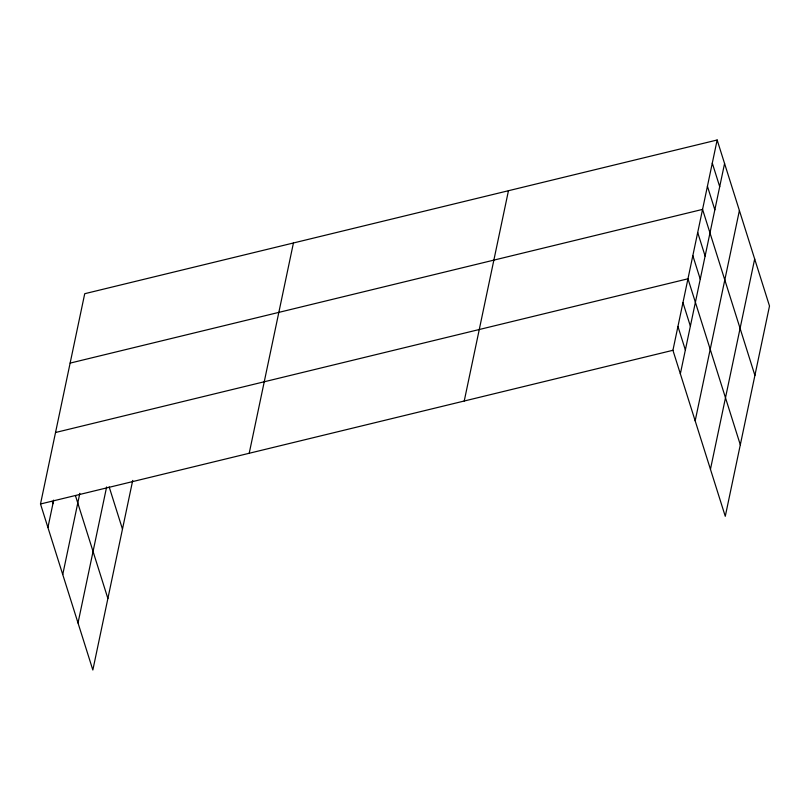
<?xml version="1.0" encoding="UTF-8"?>
<svg xmlns="http://www.w3.org/2000/svg" width="810" height="810" viewBox="0 0 810 810"><rect width="100%" height="100%" fill="white"/><g stroke="black" fill="none" stroke-linecap="round" stroke-linejoin="round"><path stroke-width="1.21" d="M132.719 480.401L92.846 670.002L40.5 503.992L84.726 293.706L717.154 139.998L769.5 306.008L725.274 516.294L672.928 350.295L717.154 139.998M47.922 527.523L53.683 500.114M62.745 574.543L79.826 493.3M78.013 622.981L106.626 486.952M249.207 453.276L293.433 242.98M464.231 401.011L508.457 190.725M680.349 373.815L724.575 163.519M695.172 420.835L739.398 210.539M710.451 469.284L754.677 258.987M70.136 363.103L702.564 209.395L754.91 375.405M55.536 432.5L687.973 278.792L740.31 444.801M40.5 503.992L672.928 350.295M712.294 163.134L719.715 186.654M707.434 186.26L714.845 209.79M697.704 232.531L705.115 256.051M692.833 255.656L700.255 279.187M682.962 302.626L690.373 326.147M677.94 326.46L685.361 349.981M109.168 486.911L122.472 529.102M75.502 495.801L107.882 598.499M52.184 501.339L52.934 503.688"/></g></svg>
